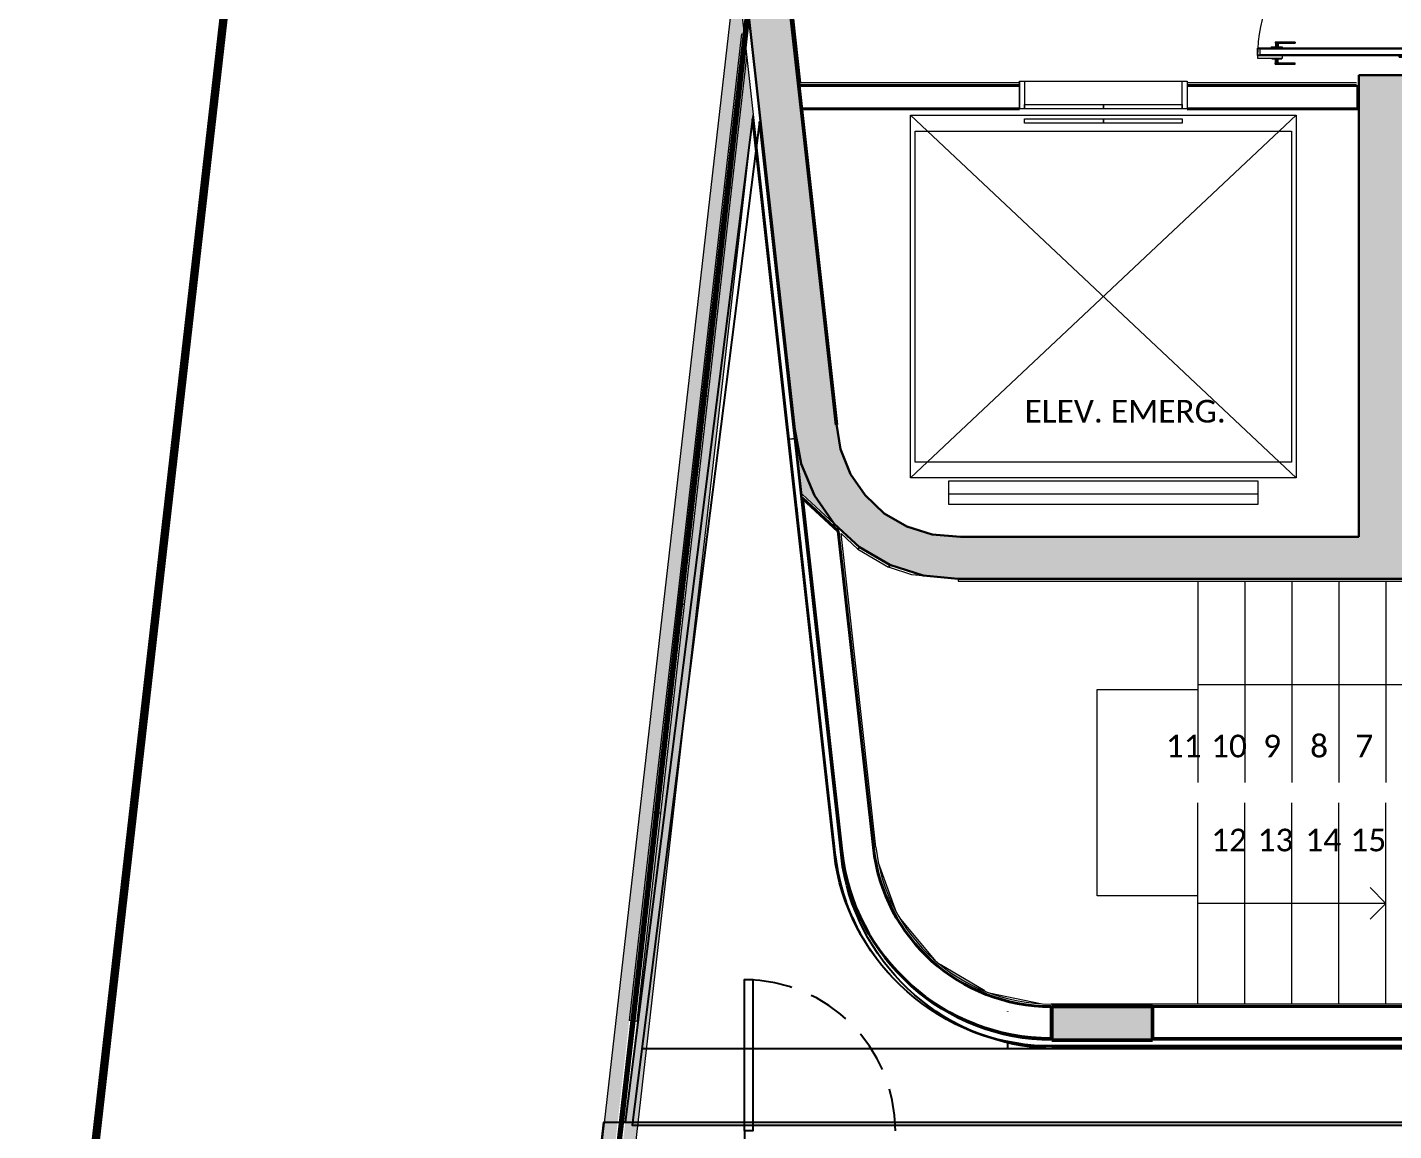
# Model space of a CAD drawing. Extents: x -14.2 to 52.3, y 3.7 to 90.9.
# Drawn here: x 1.15 to 9.29, y 14.08 to 20.65 of the extents above; entities that cross this region are included whole.
import ezdxf

# ---------------------------------------------------------------- set-up
doc = ezdxf.new("R2010")
doc.units = 0
for name, pattern in [('limpo_PINI-PSG-PE-0102-LAZ-R00$0$DAA_Traço Ponto', [10, 5, -2.5, 0, -2.5]), ('limpo_PINI-PSG-PE-0102-LAZ-R00$0$DASHDOT', [1, 0.5, -0.25, 0, -0.25]), ('limpo_PINI-PSG-PE-0102-LAZ-R00$0$HIDDEN', [0.375, 0.25, -0.125]), ('limpo_PINI-PSG-PE-0102-LAZ-R00$0$Projeção', [0.396875, 0.238125, -0.15875])]:
    doc.linetypes.add(name, pattern=pattern)
for name, color, linetype in [('A_htc_alv', 7, 'Continuous'), ('limpo_PINI-PSG-PE-0102-LAZ-R00$0$PA_CAIX', 1, 'Continuous'), ('limpo_PINI-PSG-PE-0102-LAZ-R00$0$PA_EXTE_3', 3, 'Continuous'), ('limpo_PINI-PSG-PE-0102-LAZ-R00$0$PA_LIMI_TER', 32, 'limpo_PINI-PSG-PE-0102-LAZ-R00$0$DASHDOT'), ('limpo_PINI-PSG-PE-0102-LAZ-R00$0$XR_ARQT', 7, 'Continuous'), ('XR_ARQT', 7, 'Continuous')]:
    doc.layers.add(name, color=color, linetype=linetype)
for name, color, linetype, lineweight in [('limpo_PINI-PSG-PE-0102-LAZ-R00$0$A-DETL', 1, 'Continuous', 5), ('limpo_PINI-PSG-PE-0102-LAZ-R00$0$A-DETL-GENF', 1, 'Continuous', 5), ('limpo_PINI-PSG-PE-0102-LAZ-R00$0$A-DOOR', 31, 'Continuous', 5), ('limpo_PINI-PSG-PE-0102-LAZ-R00$0$A-GLAZ-CURT', 52, 'Continuous', 5), ('limpo_PINI-PSG-PE-0102-LAZ-R00$0$A-WALL', 1, 'Continuous', 5), ('limpo_PINI-PSG-PE-0102-LAZ-R00$0$A-WALL-FNSH', 1, 'Continuous', 40), ('limpo_PINI-PSG-PE-0102-LAZ-R00$0$G-ANNO-TEXT', 231, 'Continuous', 5), ('limpo_PINI-PSG-PE-0102-LAZ-R00$0$M-EQPM', 1, 'Continuous', 5), ('limpo_PINI-PSG-PE-0102-LAZ-R00$0$S-BEAM', 12, 'Continuous', 5), ('limpo_PINI-PSG-PE-0102-LAZ-R00$0$S-COLS', 52, 'Continuous', 5), ('limpo_PINI-PSG-PE-0102-LAZ-R00$0$S-STRS', 31, 'Continuous', 5), ('limpo_PINI-PSG-PE-0102-LAZ-R00$0$S-STRS-ANNO', 31, 'Continuous', 5)]:
    doc.layers.add(name, color=color, linetype=linetype, lineweight=lineweight)
doc.layers.add('PA_VEGE_AUX2', color=6, linetype='Continuous', plot=False)
doc.styles.add('limpo_PINI-PSG-PE-0102-LAZ-R00$0$Calibri', font='calibri.ttf', dxfattribs={"height": 0.16})

# ---------------------------------------------------------------- blocks, each defined once
blk = doc.blocks.new('limpo_PINI-PSG-PE-0102-LAZ-R00$0$PINI-EST-PE-1101-TQR-R20_rvt-1-5PPE_008_LAZER__P_A_0_09_')
at = {"layer": 'limpo_PINI-PSG-PE-0102-LAZ-R00$0$S-BEAM'}
h = blk.add_hatch(color=10, dxfattribs=at)
h.paths.add_polyline_path([(-3878.3, -12304.4), (-2931.3, -3991), (-2969.9, -3644.6), (-3955.3, -12295.7), (-3907.7, -12301.1)])
h.paths.add_polyline_path([(-4000, -12290.6), (-2999.7, -3508.8), (-2984.8, -3510.5), (-3030.8, -3097), (-4077, -12281.8), (-4064.1, -12283.3)])
for color, points in [(50, [(-2448.7, -6428.2), (-2566.4, -6258.3), (-2644.8, -6070.7), (-2682.1, -5869.5), (-2639.5, -6252.2), (-2516.2, -6365.9)]), (50, [(-1839.3, -9035.8), (-2057.7, -8776.5), (-2000.4, -8863.2), (-1933.5, -8945.3), (-1852, -9025.5), (-1841.9, -9033.6)]), (50, [(-1550.9, -9211.5), (-1817.1, -9053.6), (-1770.6, -9091.1), (-1672.9, -9153.4), (-1574.3, -9202.5), (-1563.7, -9206.6)]), (10, [(-1609.8, -9409.1), (-1610.3, -9408.8), (-1628.2, -9402.6)])]:
    blk.add_hatch(color=color, dxfattribs=at).paths.add_polyline_path(points)
h = blk.add_hatch(color=50, dxfattribs=at)
h.paths.add_polyline_path([(-2242.9, -8864.8), (-2242.8, -8864.8), (-2246.3, -8859.3)])
h.paths.add_polyline_path([(-2075.6, -8743.8), (-2184, -8448.3), (-2180.5, -8467.3), (-2150.7, -8574.4), (-2109.6, -8677.8), (-2075.6, -8743.8)])
at = {"layer": 'limpo_PINI-PSG-PE-0102-LAZ-R00$0$S-COLS'}
blk.add_hatch(color=8, dxfattribs=at).paths.add_polyline_path([(-1150, -9505), (-550, -9505), (-550, -9305), (-1150, -9305)])
at = {"layer": 'limpo_PINI-PSG-PE-0102-LAZ-R00$0$S-BEAM', "color": 55, "lineweight": 18}
for p, q in [((-4077, -12281.8), (-3030.8, -3097)), ((-3878.3, -12304.4), (-2931.3, -3991)), ((-2075.6, -8743.8), (-2184, -8448.3)), ((-1839.3, -9035.8), (-2058.5, -8775.3)), ((-1550.9, -9211.5), (-1817.1, -9053.6))]:
    blk.add_line(p, q, dxfattribs=at)
at = {"layer": 'limpo_PINI-PSG-PE-0102-LAZ-R00$0$S-COLS', "color": 7, "lineweight": 50}
for p, q in [((-2434.1, -5838.2), (-2936.7, -1320.1)), ((-550, -9305), (-1150, -9305)), ((-1150, -9305), (-1150, -9505)), ((-550, -9505), (-550, -9305)), ((-1150, -9505), (-550, -9505))]:
    blk.add_line(p, q, dxfattribs=at)
blk = doc.blocks.new('limpo_PINI-PSG-PE-0102-LAZ-R00$0$DAA_017_ELEVADOR_181 - ABERTURA DE 1_00m_ 2_10x2_10m-3473629-5PPE_008_LAZER__P_A_0_09_')
at = {"layer": 'limpo_PINI-PSG-PE-0102-LAZ-R00$0$M-EQPM'}
for p, q in [((-921.3, 2286.3), (-921.3, 2428.8)), ((-921.3, 2428.8), (921.3, 2428.8)), ((-921.3, 2366.3), (921.3, 2366.3)), ((921.3, 2428.8), (921.3, 2286.3)), ((921.3, 2286.3), (-921.3, 2286.3)), ((-1150, 107.6), (1150, 2270)), ((-1150, 2270), (1150, 107.6)), ((-1150, 107.6), (-1150, 2270)), ((-1150, 2270), (1150, 2270)), ((1150, 2270), (1150, 107.6)), ((-1121.3, 202.6), (-1121.3, 2175)), ((-1121.3, 2175), (1121.3, 2175)), ((1121.3, 2175), (1121.3, 202.6)), ((1121.3, 202.6), (-1121.3, 202.6)), ((1150, 107.6), (-1150, 107.6)), ((-470, 130), (-470, 155)), ((-470, 155), (0, 155)), ((0, 130), (-470, 130)), ((0, 130), (0, 155)), ((0, 155), (470, 155)), ((0, 155), (0, 130)), ((470, 130), (0, 130)), ((470, 155), (470, 130)), ((-500, -95), (-500, 70)), ((-500, 70), (-470, 70)), ((-500, -95), (-500, 70)), ((-500, 70), (500, 70)), ((-470, 45), (-470, 70)), ((-470, 70), (0, 70)), ((-470, 70), (-470, -95)), ((0, 45), (-470, 45)), ((0, 45), (0, 70)), ((0, 70), (470, 70)), ((0, 70), (0, 45)), ((470, 45), (0, 45)), ((470, 70), (470, 45)), ((470, -95), (470, 70)), ((470, 70), (500, 70)), ((500, 70), (500, -95)), ((500, -95), (500, 70)), ((-470, -95), (-500, -95)), ((500, -95), (-500, -95)), ((500, -95), (470, -95))]:
    blk.add_line(p, q, dxfattribs=at)
blk = doc.blocks.new('limpo_PINI-PSG-PE-0102-LAZ-R00$0$DAA_002_PCF_FER_ABR_1FO - 0_90x2_10m-1750960-5PPE_008_LAZER__P_A_0_09_')
at = {"layer": 'limpo_PINI-PSG-PE-0102-LAZ-R00$0$A-DETL-GENF'}
for p, q in [((-418, 110), (-465, 110)), ((-418, -63), (-418, 110)), ((-418, -63), (-418, 110)), ((418, 110), (465, 110)), ((418, -63), (418, 110)), ((418, 110), (418, -63)), ((-450, -63), (-415, -63)), ((-450, -113), (-450, -63)), ((-415, -63), (-450, -63)), ((-450, -63), (-450, -113)), ((-450, -63), (-418, -63)), ((-448, -66.5), (-448, -113.5)), ((-448, -113.5), (-448, -66.5)), ((-414.5, -65), (-446.5, -65)), ((-446.5, -65), (-414.5, -65)), ((-418, -25), (-414.5, -25)), ((-418, -27), (-418, -25)), ((-414.5, -25), (-418, -25)), ((-418, -25), (-418, -27)), ((-415, -27), (-418, -27)), ((-418, -27), (-415, -27)), ((-415, -63), (-415, -27)), ((-415, -27), (-415, -63)), ((-413, -26.5), (-413, -63.5)), ((-413, -63.5), (-413, -26.5)), ((413, -26.5), (413, -63.5)), ((413, -26.5), (413, -63.5)), ((418, -25), (414.5, -25)), ((418, -25), (414.5, -25)), ((414.5, -65), (446.5, -65)), ((414.5, -65), (446.5, -65)), ((415, -27), (418, -27)), ((415, -63), (415, -27)), ((415, -63), (415, -27)), ((415, -27), (418, -27)), ((450, -63), (415, -63)), ((450, -63), (415, -63)), ((418, -27), (418, -25)), ((418, -27), (418, -25)), ((418, -63), (450, -63)), ((448, -66.5), (448, -113.5)), ((448, -66.5), (448, -113.5)), ((450, -113), (450, -63)), ((450, -113), (450, -63)), ((-488, -110), (-486, -110)), ((-488, -113.5), (-488, -110)), ((-486, -110), (-488, -110)), ((-488, -110), (-488, -113.5)), ((-449.5, -115), (-486.5, -115)), ((-486.5, -115), (-449.5, -115)), ((-486, -110), (-486, -113)), ((-486, -113), (-486, -110)), ((-486, -113), (-450, -113)), ((-450, -113), (-486, -113)), ((-450, -110), (-465, -110)), ((-450, -86), (-450, -110)), ((403, -110), (448, -110)), ((403, -1010), (403, -110)), ((448, -110), (403, -110)), ((403, -110), (403, -1010)), ((406, -113), (445, -113)), ((406, -123), (406, -113)), ((445, -123), (406, -123)), ((408, -124), (443, -124)), ((408, -995), (408, -124)), ((443, -124), (443, -995)), ((445, -113), (445, -123)), ((448, -110), (448, -1010)), ((448, -1010), (448, -110)), ((448, -124.3), (448, -165)), ((448, -125), (448, -165)), ((449.5, -115), (486.5, -115)), ((449.5, -115), (486.5, -115)), ((450, -86), (450, -110)), ((450, -110), (465, -110)), ((486, -113), (450, -113)), ((486, -113), (450, -113)), ((498, -115), (457.3, -115)), ((458, -135), (458, -165)), ((458, -165), (458, -135)), ((458.6, -115), (498, -115)), ((468, -125), (498, -125)), ((468, -125), (498, -125)), ((486, -110), (486, -113)), ((488, -110), (486, -110)), ((488, -110), (486, -110)), ((486, -110), (486, -113)), ((488, -113.5), (488, -110)), ((488, -113.5), (488, -110)), ((498, -125), (498, -115)), ((498, -125), (498, -115)), ((458, -165), (448, -165)), ((448, -165), (458, -165)), ((368, -785), (373, -785)), ((368, -785), (368, -905)), ((373, -785), (368, -785)), ((368, -785), (368, -905)), ((368, -785.3), (373, -785.3)), ((368, -786.5), (373, -786.5)), ((368, -789.6), (373, -789.6)), ((368, -795), (373, -795)), ((373, -785), (373, -905)), ((373, -887.5), (373, -785)), ((493, -785), (493, -905)), ((498, -785), (493, -785)), ((498, -785), (493, -785)), ((493, -785), (493, -887.5)), ((498, -785.3), (493, -785.3)), ((498, -786.5), (493, -786.5)), ((498, -789.6), (493, -789.6)), ((498, -795), (493, -795)), ((498, -785), (498, -905)), ((498, -905), (498, -785)), ((368, -895), (403, -895)), ((373, -887.5), (398, -887.5)), ((398, -887.5), (373, -887.5)), ((373, -887.8), (398, -887.8)), ((373, -889.6), (398, -889.6)), ((403, -862.4), (398, -862.5)), ((398, -927.5), (398, -862.5)), ((398, -862.5), (398, -887.5)), ((403, -867), (398, -867)), ((403, -875.3), (398, -875.3)), ((403, -860.7), (398.7, -860.7)), ((400.6, -860), (403, -860)), ((403, -860), (400.6, -860)), ((403, -930), (403, -860)), ((448, -1010), (448, -860)), ((460.5, -860), (448, -860)), ((460.5, -860), (448, -860)), ((448, -860), (448, -1010)), ((463, -1010), (463, -862.5)), ((463, -865), (463, -862.5)), ((465.5, -864.9), (463, -864.9)), ((463, -865), (465.5, -865)), ((465.5, -865), (463, -865)), ((498, -895), (463, -895)), ((468, -922.4), (468, -867.5)), ((468, -887.5), (468, -867.5)), ((493, -887.5), (468, -887.5)), ((493, -887.5), (468, -887.5)), ((493, -887.8), (468, -887.8)), ((493, -889.6), (468, -889.6)), ((368, -900.3), (398, -900.3)), ((368, -900.3), (398, -900.3)), ((368, -903.4), (373, -903.4)), ((368, -904.6), (373, -904.6)), ((368, -905), (373, -905)), ((368, -905), (373, -905)), ((373, -902.1), (398, -902.1)), ((373, -902.5), (398, -902.5)), ((373, -905), (373, -902.5)), ((373, -902.5), (398, -902.5)), ((398, -902.5), (398, -927.5)), ((403, -914.6), (398, -914.6)), ((403, -923), (398, -923)), ((398, -927.5), (403, -927.5)), ((403, -929.2), (398.7, -929.2)), ((400.5, -930), (403, -930)), ((400.5, -930), (403, -930)), ((465.5, -925), (463, -925)), ((463, -1010), (463, -925)), ((463, -925), (465.5, -925)), ((498, -900.3), (468, -900.3)), ((498, -900.3), (468, -900.3)), ((493, -902.1), (468, -902.1)), ((493, -902.5), (468, -902.5)), ((468, -922.4), (468, -902.5)), ((468, -902.5), (493, -902.5)), ((493, -902.5), (493, -905)), ((498, -903.4), (493, -903.4)), ((498, -904.6), (493, -904.6)), ((498, -905), (493, -905)), ((493, -905), (498, -905)), ((448, -1010), (403, -1010)), ((403, -1010), (448, -1010)), ((406, -996), (445, -996)), ((406, -1007), (406, -996)), ((445, -1007), (406, -1007)), ((443, -995), (408, -995)), ((445, -996), (445, -1007)), ((448, -1010), (463, -1010)), ((448, -1010), (463, -1010))]:
    blk.add_line(p, q, dxfattribs=at)
at = {"layer": 'limpo_PINI-PSG-PE-0102-LAZ-R00$0$A-DETL-GENF', "lineweight": 30}
for p, q in [((-465, 95), (-465, -95)), ((465, 95), (465, -95))]:
    blk.add_line(p, q, dxfattribs=at)
at = {"layer": 'limpo_PINI-PSG-PE-0102-LAZ-R00$0$A-DETL-GENF'}
for radius in [10, 8.5]:
    blk.add_circle((458, -125), radius, dxfattribs=at)
for centre, radius, start, end in [((-446.5, -66.5), 1.5, 88.16507, 180), ((-446.5, -66.5), 1.5, 88.16507, 180), ((-414.5, -26.5), 1.5, 0, 89.99862), ((-414.5, -26.5), 1.5, 360, 89.99862), ((-414.5, -63.5), 1.5, 270, 359.99862), ((-414.5, -63.5), 1.5, 270, 359.99862), ((414.5, -26.5), 1.5, 90.00138, 180), ((414.5, -26.5), 1.5, 90.00138, 180), ((414.5, -63.5), 1.5, 180.00138, 270), ((414.5, -63.5), 1.5, 180.00138, 270), ((446.5, -66.5), 1.5, 0, 91.83493), ((446.5, -66.5), 1.5, 360, 91.83493), ((-486.5, -113.5), 1.5, 180, 270), ((-486.5, -113.5), 1.5, 180, 270), ((-449.5, -113.5), 1.5, 270, 359.99862), ((-449.5, -113.5), 1.5, 270, 359.99862), ((452, -110), 900, 180, 270), ((449.5, -113.5), 1.5, 180.00138, 270), ((449.5, -113.5), 1.5, 180.00138, 270), ((458, -125), 10, 93.74522, 176.25478), ((458, -125), 10, 269.99862, 0.00138), ((486.5, -113.5), 1.5, 270, 0), ((486.5, -113.5), 1.5, 270, 0), ((400.5, -862.5), 2.5, 87.97428, 180), ((400.5, -862.5), 2.5, 87.97428, 180), ((460.5, -862.5), 2.5, 0.00138, 90), ((460.5, -862.5), 2.5, 0.00138, 90), ((465.5, -867.5), 2.5, 0, 90.39723), ((465.5, -867.5), 2.5, 0, 90.39723), ((400.5, -927.5), 2.5, 180.00138, 270), ((400.5, -927.5), 2.5, 180.00138, 270), ((465.5, -922.5), 2.5, 270, 1.86338), ((465.5, -922.5), 2.5, 270, 1.86338)]:
    blk.add_arc(centre, radius, start, end, dxfattribs=at)
at = {"layer": 'limpo_PINI-PSG-PE-0102-LAZ-R00$0$A-DOOR'}
for p, q in [((-470, 110), (-470, -110)), ((-465, 110), (-470, 110)), ((-465, 95), (-465, -95)), ((418, 110), (-418, 110)), ((470, 110), (465, 110)), ((470, -110), (470, 110)), ((-470, -110), (-465, -110)), ((-448, -110), (403, -110)), ((465, -110), (470, -110))]:
    blk.add_line(p, q, dxfattribs=at)
blk = doc.blocks.new('limpo_PINI-PSG-PE-0102-LAZ-R00$0$Parede básica _ DAA_GDC_VID_INFTY - ___-2044985-5PPE_008_LAZER__P_A_0_09_')
at = {"layer": 'limpo_PINI-PSG-PE-0102-LAZ-R00$0$A-WALL'}
for p, q in [((-2999.7, -3508.8), (-3103.6, -4420.8)), ((-2999.7, -3508.8), (-2984.8, -3510.5)), ((-2969.9, -3644.6), (-3058.9, -4425.9)), ((-3088.7, -4422.5), (-3103.6, -4420.8)), ((-3058.9, -4425.9), (-3073.8, -4424.2))]:
    blk.add_line(p, q, dxfattribs=at)
blk = doc.blocks.new('limpo_PINI-PSG-PE-0102-LAZ-R00$0$Parede básica _ DAA_GDC_VID_INFTY - ___-2044986-5PPE_008_LAZER__P_A_0_09_')
at = {"layer": 'limpo_PINI-PSG-PE-0102-LAZ-R00$0$A-WALL'}
for p, q in [((-3103.6, -4420.8), (-3245, -5662.8)), ((-3058.9, -4425.9), (-3200.3, -5667.9)), ((-3103.6, -4420.8), (-3088.7, -4422.5)), ((-3073.8, -4424.2), (-3058.9, -4425.9)), ((-3230.2, -5664.5), (-3245, -5662.8)), ((-3200.3, -5667.9), (-3215.2, -5666.2))]:
    blk.add_line(p, q, dxfattribs=at)
blk = doc.blocks.new('limpo_PINI-PSG-PE-0102-LAZ-R00$0$Parede básica _ DAA_GDC_VID_INFTY - ___-2044987-5PPE_008_LAZER__P_A_0_09_')
at = {"layer": 'limpo_PINI-PSG-PE-0102-LAZ-R00$0$A-WALL'}
for p, q in [((-3245, -5662.8), (-3386.5, -6904.7)), ((-3200.3, -5667.9), (-3341.8, -6909.8)), ((-3245, -5662.8), (-3230.2, -5664.5)), ((-3215.2, -5666.2), (-3200.3, -5667.9)), ((-3371.6, -6906.4), (-3386.5, -6904.7)), ((-3341.8, -6909.8), (-3356.7, -6908.1))]:
    blk.add_line(p, q, dxfattribs=at)
blk = doc.blocks.new('limpo_PINI-PSG-PE-0102-LAZ-R00$0$Parede básica _ DAA_GDC_VID_INFTY - ___-2044988-5PPE_008_LAZER__P_A_0_09_')
at = {"layer": 'limpo_PINI-PSG-PE-0102-LAZ-R00$0$A-WALL'}
for p, q in [((-3386.5, -6904.7), (-3528, -8146.7)), ((-3341.8, -6909.8), (-3483.3, -8151.8)), ((-3386.5, -6904.7), (-3371.6, -6906.4)), ((-3356.7, -6908.1), (-3341.8, -6909.8)), ((-3513.1, -8148.4), (-3528, -8146.7)), ((-3483.3, -8151.8), (-3498.2, -8150.1))]:
    blk.add_line(p, q, dxfattribs=at)
blk = doc.blocks.new('limpo_PINI-PSG-PE-0102-LAZ-R00$0$Parede básica _ DAA_GDC_VID_INFTY - ___-2044989-5PPE_008_LAZER__P_A_0_09_')
at = {"layer": 'limpo_PINI-PSG-PE-0102-LAZ-R00$0$A-WALL'}
for p, q in [((-3528, -8146.7), (-3669.5, -9388.7)), ((-3483.3, -8151.8), (-3624.8, -9393.8)), ((-3528, -8146.7), (-3513.1, -8148.4)), ((-3498.2, -8150.1), (-3483.3, -8151.8)), ((-3654.6, -9390.4), (-3669.5, -9388.7)), ((-3624.8, -9393.8), (-3639.7, -9392.1))]:
    blk.add_line(p, q, dxfattribs=at)
blk = doc.blocks.new('limpo_PINI-PSG-PE-0102-LAZ-R00$0$A$C745163c0')
at = {"layer": 'limpo_PINI-PSG-PE-0102-LAZ-R00$0$A-DETL-GENF'}
blk.add_hatch(color=252, dxfattribs=at).paths.add_polyline_path([(-1214.8, -4240.4), (-735, -4240.4), (-735, -1740.4), (-1235, -1740.4), (-1235, -3990.4), (-4500, -3990.4), (-4500, -1240.4), (-5000, -1240.4), (-5000, -3990.4), (-7375.9, -3990.4), (-7544, -3977.3), (-7694.4, -3929.9), (-7830, -3850.9), (-7943.6, -3743.3), (-8030.3, -3617.5), (-8089.5, -3469.5), (-8114.5, -3320.4), (-8875.6, 3522.4), (-8899.9, 3763.3), (-8904.1, 3841), (-8900.9, 3918.7), (-8864.8, 4127), (-8758.4, 4309.7), (-8595, 4443.8), (-8223.7, 4625.3), (-7834.7, 4764.9), (-7573, 4836.9), (-7300, 4908.4), (-6554.4, 5083.1), (-6069.8, 5185.4), (-3680, 5695.9), (-3680, 4815), (-5930, 4815), (-5930, 2215), (-3480, 2215), (-3480, 2515), (-5680, 2515), (-5680, 4515), (-3480, 4515), (-3480, 5994.2), (-6362.3, 5379.1), (-6612.9, 5326.2), (-7360.2, 5151.1), (-7643.4, 5076.9), (-7910, 4999.7), (-8035.6, 4959.8), (-8155.8, 4918.9), (-8270.1, 4877), (-8378, 4833.9), (-8429.1, 4812.2), (-8561.2, 4746.2), (-8692.2, 4678), (-8956.1, 4462.1), (-9117.3, 4161.8), (-9151.3, 3822.6), (-9122.6, 3481.5), (-8362.5, -3350.9), (-8324.8, -3555.7), (-8246, -3744.2), (-8128.7, -3913.2), (-7977.8, -4052.4), (-7796.3, -4158.2), (-7597.5, -4221.6), (-7389, -4240.4), (-2219.6, -4240.4)])
at = {"layer": 'limpo_PINI-PSG-PE-0102-LAZ-R00$0$A-DETL', "color": 1, "lineweight": 30}
for p, q in [((-8114.5, -3320.4), (-8875.6, 3522.4)), ((-9123.5, 3489.2), (-8362.5, -3350.9)), ((-4500, -1240.4), (-5000, -1240.4)), ((-5000, -1240.4), (-5000, -3990.4)), ((-8089.5, -3469.5), (-8114.5, -3320.4)), ((-8362.5, -3350.9), (-8324.8, -3555.7)), ((-8030.3, -3617.5), (-8089.5, -3469.5)), ((-8324.8, -3555.7), (-8246, -3744.2)), ((-7943.6, -3743.3), (-8030.3, -3617.5)), ((-8246, -3744.2), (-8128.7, -3913.2)), ((-7830, -3850.9), (-7943.6, -3743.3)), ((-7694.4, -3929.9), (-7830, -3850.9)), ((-8128.7, -3913.2), (-7977.8, -4052.4)), ((-7544, -3977.3), (-7694.4, -3929.9)), ((-7375.9, -3990.4), (-7544, -3977.3)), ((-7977.8, -4052.4), (-7796.3, -4158.2)), ((-5000, -3990.4), (-7375.9, -3990.4)), ((-7796.3, -4158.2), (-7597.5, -4221.6)), ((-7597.5, -4221.6), (-7389, -4240.4)), ((-7389, -4240.4), (-735, -4240.4))]:
    blk.add_line(p, q, dxfattribs=at)
at = {"layer": 'limpo_PINI-PSG-PE-0102-LAZ-R00$0$A-DETL', "color": 1, "linetype": 'limpo_PINI-PSG-PE-0102-LAZ-R00$0$DAA_Traço Ponto'}
for p, q in [((-8395.6, -3414.7), (-8122.1, -5873.7)), ((-6830, -7030), (-715.1, -7030))]:
    blk.add_line(p, q, dxfattribs=at)
at = {"layer": 'limpo_PINI-PSG-PE-0102-LAZ-R00$0$A-DETL', "linetype": 'limpo_PINI-PSG-PE-0102-LAZ-R00$0$DAA_Traço Ponto'}
blk.add_arc((-6830, -5730), 1300, 186.34811, 270, dxfattribs=at)
at = {"layer": 'limpo_PINI-PSG-PE-0102-LAZ-R00$0$A-WALL', "color": 170, "lineweight": 40}
for p, q in [((-9602.6, -9361), (-8637, -883.9)), ((-8644.4, -816.8), (-9051.6, -4391.4)), ((-8324, -1300), (-8339.1, -1300)), ((-8339.1, -1300), (-8323.6, -1440)), ((-8324, -1300.4), (-8324, -1300)), ((-7023.5, -1300.4), (-8324, -1300.4)), ((-5015, -1300.4), (-6023.5, -1300.4)), ((-5015, -1300), (-5015, -1300.4)), ((-5007.5, -1440), (-5007.5, -1300)), ((-8323.6, -1440), (-7023.5, -1440)), ((-6023.5, -1440), (-5007.5, -1440)), ((-8768.7, -1907.5), (-8753.8, -1909.2)), ((-8910.2, -3149.5), (-8895.2, -3151.2)), ((-8317, -3759.9), (-8082.9, -5863.8)), ((-8103.9, -3956.4), (-8317, -3759.9)), ((-7894.1, -5842.8), (-8103.9, -3956.4)), ((-9051.6, -4391.4), (-10339, -15692.5)), ((-9051.6, -4391.4), (-9036.7, -4393.1)), ((-9193.1, -5633.4), (-9178.2, -5635.1)), ((-6835.6, -6980), (-6835.6, -6790)), ((-6230, -6790), (-6230, -6980)), ((-3195, -6790), (-6230, -6790)), ((-6230, -6980), (-3195, -6980))]:
    blk.add_line(p, q, dxfattribs=at)
at = {"layer": 'limpo_PINI-PSG-PE-0102-LAZ-R00$0$A-WALL'}
for p, q in [((-8319.5, -3737.2), (-8128.7, -3913.2)), ((-7987.3, -4064), (-8087.1, -3971.9)), ((-7987.3, -4064), (-7982.2, -4058.4))]:
    blk.add_line(p, q, dxfattribs=at)
at = {"layer": 'limpo_PINI-PSG-PE-0102-LAZ-R00$0$A-WALL', "color": 170, "lineweight": 40}
for radius in [1065, 1065, 1255]:
    blk.add_arc((-6835.6, -5725), radius, 186.3481, 270, dxfattribs=at)
at = {"layer": 'limpo_PINI-PSG-PE-0102-LAZ-R00$0$A-WALL-FNSH', "lineweight": 5}
for p, q in [((-9190, 3724.8), (-8664.8, -995.5)), ((-8586.6, 925), (-8339.1, -1300)), ((-8325.7, -1285.4), (-8571.7, 926.7)), ((-8657.3, -1062.6), (-8396.3, -3408.8)), ((-7023.5, -1285.4), (-8325.7, -1285.4)), ((-5015, -1285.4), (-6023.5, -1285.4)), ((-8396.3, -3408.8), (-8356.5, -3404.3)), ((-8356.5, -3404.3), (-8396.3, -3408.8)), ((-8396.3, -3408.8), (-8122.1, -5873.7)), ((-8356.5, -3404.3), (-8362.5, -3350.9)), ((-8082.3, -5869.3), (-8356.5, -3404.3)), ((-8106.5, -3933.7), (-8103.9, -3956.4)), ((-7879.2, -5841.1), (-8087.1, -3971.9)), ((-7978.5, -4052), (-7986, -4064.9)), ((-7986, -4064.9), (-7803.8, -4171.2)), ((-7803.8, -4171.2), (-7796.3, -4158.2)), ((-7796.3, -4158.2), (-7800.8, -4172.5)), ((-7800.8, -4172.5), (-7666.5, -4215.3)), ((-7666.5, -4215.3), (-7598.3, -4221.5)), ((-7389.3, -4240.4), (-7389.3, -4255.4)), ((-7389.3, -4255.4), (-940.1, -4255.4)), ((-940.1, -6775), (-6835.6, -6775)), ((-6835.6, -6790), (-6230, -6790)), ((-735.1, -6990), (-6830, -6990)), ((-6830, -7030), (-735.1, -7030))]:
    blk.add_line(p, q, dxfattribs=at)
at = {"layer": 'limpo_PINI-PSG-PE-0102-LAZ-R00$0$A-WALL-FNSH', "color": 50, "lineweight": 5}
for centre, radius, start in [((-6835.6, -5725), 1050, 186.3481), ((-6830, -5730), 1300, 186.34811), ((-6830, -5730), 1260, 186.34811)]:
    blk.add_arc(centre, radius, start, 270, dxfattribs=at)
at = {"layer": 'limpo_PINI-PSG-PE-0102-LAZ-R00$0$S-STRS'}
for p, q in [((-5960, -4255.4), (-5960, -5455.4)), ((-5680, -4255.4), (-5680, -5455.4)), ((-5400, -4255.4), (-5400, -5455.4)), ((-5120, -4255.4), (-5120, -5455.4)), ((-4840, -4255.4), (-4840, -5455.4)), ((-5960, -6775), (-5960, -5575.4)), ((-5680, -6775), (-5680, -5575.4)), ((-5400, -6775), (-5400, -5575.4)), ((-5120, -6775), (-5120, -5575.4)), ((-4840, -6775), (-4840, -5575.4)), ((-7193.4, -6710.8), (-6898.1, -6771.7))]:
    blk.add_line(p, q, dxfattribs=at)
at = {"layer": 'limpo_PINI-PSG-PE-0102-LAZ-R00$0$S-STRS', "linetype": 'limpo_PINI-PSG-PE-0102-LAZ-R00$0$Projeção'}
for p, q in [((-5960, -4255.4), (-5960, -5455.4)), ((-5680, -4255.4), (-5680, -5455.4)), ((-5400, -4255.4), (-5400, -5455.4)), ((-5120, -4255.4), (-5120, -5455.4)), ((-4840, -4255.4), (-4840, -5455.4)), ((-5960, -6775), (-5960, -5575.4)), ((-5680, -6775), (-5680, -5575.4)), ((-5400, -6775), (-5400, -5575.4)), ((-5120, -6775), (-5120, -5575.4)), ((-4840, -6775), (-4840, -5575.4))]:
    blk.add_line(p, q, dxfattribs=at)
at = {"layer": 'limpo_PINI-PSG-PE-0102-LAZ-R00$0$S-STRS-ANNO'}
for p, q in [((-5960, -4870.4), (-5680, -4870.4)), ((-5680, -4870.4), (-5400, -4870.4)), ((-5400, -4870.4), (-5120, -4870.4)), ((-5120, -4870.4), (-4840, -4870.4)), ((-4840, -4870.4), (-4560, -4870.4)), ((-6560, -4900.4), (-5960, -4900.4)), ((-6560, -6130.2), (-6560, -4900.4)), ((-4840, -6175.2), (-4933.8, -6081.5)), ((-5960, -6130.2), (-6560, -6130.2)), ((-5680, -6175.2), (-5960, -6175.2)), ((-5400, -6175.2), (-5680, -6175.2)), ((-5120, -6175.2), (-5400, -6175.2)), ((-4840, -6175.2), (-5120, -6175.2)), ((-4840, -6175.2), (-4933.8, -6269))]:
    blk.add_line(p, q, dxfattribs=at)
at = {"lineweight": 5}
blk.add_blockref('limpo_PINI-PSG-PE-0102-LAZ-R00$0$PINI-EST-PE-1101-TQR-R20_rvt-1-5PPE_008_LAZER__P_A_0_09_', (-5680, 2515), dxfattribs=at)
at = {"layer": 'limpo_PINI-PSG-PE-0102-LAZ-R00$0$A-DOOR', "rotation": 270}
blk.add_blockref('limpo_PINI-PSG-PE-0102-LAZ-R00$0$DAA_002_PCF_FER_ABR_1FO - 0_90x2_10m-1750960-5PPE_008_LAZER__P_A_0_09_', (-4595, -675.4), dxfattribs=at)
at = {"layer": 'limpo_PINI-PSG-PE-0102-LAZ-R00$0$A-GLAZ-CURT'}
for name in ['limpo_PINI-PSG-PE-0102-LAZ-R00$0$Parede básica _ DAA_GDC_VID_INFTY - ___-2044985-5PPE_008_LAZER__P_A_0_09_', 'limpo_PINI-PSG-PE-0102-LAZ-R00$0$Parede básica _ DAA_GDC_VID_INFTY - ___-2044986-5PPE_008_LAZER__P_A_0_09_', 'limpo_PINI-PSG-PE-0102-LAZ-R00$0$Parede básica _ DAA_GDC_VID_INFTY - ___-2044987-5PPE_008_LAZER__P_A_0_09_', 'limpo_PINI-PSG-PE-0102-LAZ-R00$0$Parede básica _ DAA_GDC_VID_INFTY - ___-2044988-5PPE_008_LAZER__P_A_0_09_', 'limpo_PINI-PSG-PE-0102-LAZ-R00$0$Parede básica _ DAA_GDC_VID_INFTY - ___-2044989-5PPE_008_LAZER__P_A_0_09_']:
    blk.add_blockref(name, (-5680, 2515), dxfattribs=at)
at = {"layer": 'limpo_PINI-PSG-PE-0102-LAZ-R00$0$M-EQPM', "rotation": 180}
blk.add_blockref('limpo_PINI-PSG-PE-0102-LAZ-R00$0$DAA_017_ELEVADOR_181 - ABERTURA DE 1_00m_ 2_10x2_10m-3473629-5PPE_008_LAZER__P_A_0_09_', (-6523.5, -1370), dxfattribs=at)
at = {"layer": 'limpo_PINI-PSG-PE-0102-LAZ-R00$0$G-ANNO-TEXT', "color": 7, "char_height": 135, "attachment_point": 1, "style": 'limpo_PINI-PSG-PE-0102-LAZ-R00$0$Calibri'}
for s, insert, width in [('ELEV. EMERG.', (-6993.3, -3174.9), 1178.481), ('11', (-6151.2, -5170.1), 211.645), ('10', (-5881.3, -5170.1), 211.645), ('9', (-5571.2, -5170.1), 105.823), ('8', (-5291.2, -5170.1), 105.823), ('7', (-5021.4, -5170.1), 105.823), ('12', (-5881.3, -5730.1), 211.645), ('13', (-5604.4, -5730.1), 211.645), ('14', (-5319.8, -5730.1), 211.645), ('15', (-5051.2, -5730.1), 211.645)]:
    blk.add_mtext(s, dxfattribs=dict(at, insert=insert, width=width))
blk = doc.blocks.new('limpo_PINI-PSG-PE-0102-LAZ-R00')
at = {"layer": 'limpo_PINI-PSG-PE-0102-LAZ-R00$0$XR_ARQT', "xscale": 0.001000000000038553, "yscale": 0.001000000000038553, "zscale": 0.001000000000038553}
blk.add_blockref('limpo_PINI-PSG-PE-0102-LAZ-R00$0$A$C745163c0', (14.124, 21.592), dxfattribs=at)
at = {"layer": 'limpo_PINI-PSG-PE-0102-LAZ-R00$0$PA_CAIX'}
blk.add_line((5.4608, 14.0623), (5.4608, 14.0123), dxfattribs=at)
blk.add_lwpolyline([(5.4608, 14.0623), (5.4608, 14.9623), (5.5108, 14.9623), (5.5108, 14.0623)], close=True, dxfattribs=at)
at = {"layer": 'limpo_PINI-PSG-PE-0102-LAZ-R00$0$PA_CAIX', "linetype": 'limpo_PINI-PSG-PE-0102-LAZ-R00$0$HIDDEN'}
blk.add_arc((5.4608, 14.0623), 0.9001, 0, 90, dxfattribs=at)
at = {"layer": 'limpo_PINI-PSG-PE-0102-LAZ-R00$0$PA_EXTE_3'}
blk.add_lwpolyline([(21.8542, 11.8212, 0.44409), (21.2774, 13.1882), (13.9011, 15.7612, 0.048648), (13.7125, 15.807), (13.4339, 15.807), (13.4339, 14.5672), (7.245, 14.5672, -0.354267), (6.0042, 15.6516), (5.5091, 20.0921), (4.7507, 14.1123), (5.4608, 14.1125), (16.4228, 14.1125), (16.4228, 13.2671), (19.2798, 12.0634, -0.38665), (19.8458, 10.8428), (18.9504, 8.5571), (19.6978, 8.5571, 0.291473), (20.6041, 9.1344)], format="xyb", close=True, dxfattribs=at)
blk.add_lwpolyline([(16.4228, 7.0569), (16.4228, 5.7623), (3.6755, 5.7623), (4.6228, 14.1123), (16.4228, 14.1123), (16.4228, 5.7623)], dxfattribs=at)
at = {"layer": 'limpo_PINI-PSG-PE-0102-LAZ-R00$0$PA_LIMI_TER', "const_width": 0.05, "flags": 128}
blk.add_lwpolyline([(0.497, 4.3656), (45.4757, 3.6703), (49.0775, 28.9574), (49.7292, 28.8892), (52.343, 53.3573), (-10.2567, 53.1342), (-13.3808, 28.5112), (2.9231, 25.6622)], close=True, dxfattribs=at)

msp = doc.modelspace()

# ---------------------------------------------------------------- hatches: boundary and pattern name
at = {"layer": 'A_htc_alv'}
h = msp.add_hatch(dxfattribs=at)
h.set_pattern_fill('ANGLE', color=256)
h.set_pattern_definition([(0, (0, 0), (0, 6.985), [5.08, -1.905]), (90, (0, 0), (-6.985, 4e-16), [5.08, -1.905])])
edge = h.paths.add_edge_path()
edge.add_line((5.5091, 20.0921), (4.8084, 14.5672))
edge.add_line((4.8084, 14.5672), (7.245, 14.5672))
edge.add_arc((7.2938, 15.8751), 1.3088, 189.83217, 267.86243, ccw=False)
edge.add_line((6.0042, 15.6516), (5.5091, 20.0921))

# ---------------------------------------------------------------- linework, layer by layer
at = {"layer": 'PA_VEGE_AUX2'}
msp.add_lwpolyline([(21.8089, 11.8423, 0.444098), (21.2609, 13.141), (13.8847, 15.714, 0.043784), (13.7125, 15.757), (13.4339, 15.757), (13.4339, 14.5672), (7.245, 14.5672, -0.354267), (6.0042, 15.6516), (5.5091, 20.0921), (4.7507, 14.1123), (5.4608, 14.1125), (16.4228, 14.1125), (16.4228, 13.3214), (19.2992, 12.1095, -0.387133), (19.893, 10.8261), (19.0236, 8.6071), (19.7049, 8.6071, 0.289451), (20.5588, 9.1556)], format="xyb", close=True, dxfattribs=at)
msp.add_lwpolyline([(7.2939, 14.5672), (4.8078, 14.5672)], dxfattribs=at)

# ---------------------------------------------------------------- next in the draw order: block references
at = {"layer": 'XR_ARQT'}
msp.add_blockref('limpo_PINI-PSG-PE-0102-LAZ-R00', (-0.0418, 0.017), dxfattribs=at)

doc.saveas('drawing.dxf')
